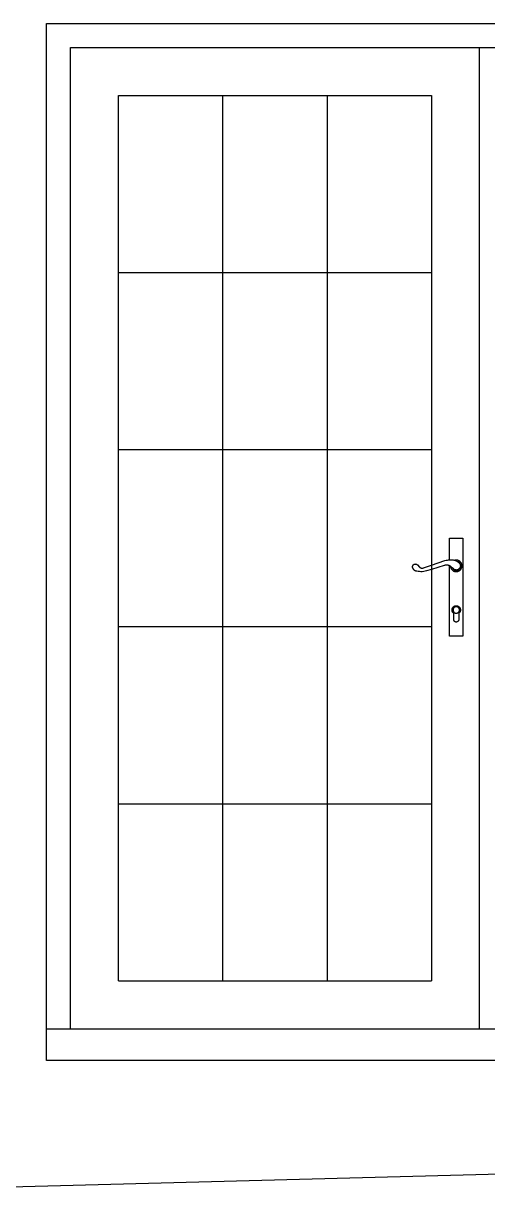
# Model space of a CAD drawing. Extents: x -71730 to 43516, y -8856 to 48457.
# Drawn here: x -69522 to -68555, y 2999 to 5460 of the extents above; entities that cross this region are included whole.
import ezdxf

# ---------------------------------------------------------------- set-up
doc = ezdxf.new("R2010")
doc.units = 0
doc.header["$MEASUREMENT"] = 0
doc.layers.get('0').update_dxf_attribs({"linetype": 'CONTINUOUS'})

msp = doc.modelspace()

# ---------------------------------------------------------------- linework, layer by layer
for p, q in [((-69474.3, 5460.4), (-67669.4, 5460.4)), ((-69474.3, 3362.2), (-69474.3, 5460.4)), ((-69424.3, 5410.4), (-68571.8, 5410.4)), ((-69424.3, 3362.2), (-69424.3, 5410.4)), ((-68571.8, 5410.4), (-67719.4, 5410.4)), ((-68571.8, 5410.4), (-68571.8, 3362.2)), ((-69324.3, 5310.4), (-69106.8, 5310.4)), ((-69324.3, 4940.8), (-69324.3, 5310.4)), ((-69106.8, 5310.4), (-68889.3, 5310.4)), ((-69106.8, 4940.8), (-69106.8, 5310.4)), ((-68889.3, 5310.4), (-68889.3, 4940.8)), ((-68889.3, 5310.4), (-68671.8, 5310.4)), ((-68671.8, 5310.4), (-68671.8, 4940.8)), ((-69324.3, 4571.1), (-69324.3, 4940.8)), ((-69324.3, 4940.8), (-69106.8, 4940.8)), ((-69106.8, 4571.1), (-69106.8, 4940.8)), ((-69106.8, 4940.8), (-68889.3, 4940.8)), ((-68889.3, 4940.8), (-68889.3, 4571.1)), ((-68889.3, 4940.8), (-68671.8, 4940.8)), ((-68671.8, 4940.8), (-68671.8, 4571.1)), ((-69324.3, 4571.1), (-69106.8, 4571.1)), ((-69324.3, 4201.5), (-69324.3, 4571.1)), ((-69106.8, 4571.1), (-68889.3, 4571.1)), ((-69106.8, 4201.5), (-69106.8, 4571.1)), ((-68889.3, 4571.1), (-68889.3, 4201.5)), ((-68889.3, 4571.1), (-68671.8, 4571.1)), ((-68671.8, 4571.1), (-68671.8, 4329.6)), ((-68633.9, 4386.3), (-68605.9, 4386.3)), ((-68633.9, 4341), (-68633.9, 4386.3)), ((-68605.9, 4386.3), (-68605.9, 4181.3)), ((-68708.5, 4331.2), (-68708.2, 4331.4)), ((-68708.2, 4331.4), (-68707.9, 4331.6)), ((-68707.9, 4331.6), (-68707.5, 4331.8)), ((-68707.5, 4331.8), (-68707.1, 4331.9)), ((-68707.1, 4331.9), (-68706.8, 4332)), ((-68706.8, 4332), (-68706.4, 4332.1)), ((-68706.4, 4332.1), (-68706, 4332.2)), ((-68706, 4332.2), (-68705.6, 4332.2)), ((-68705.6, 4332.2), (-68705.2, 4332.3)), ((-68705.2, 4332.3), (-68704.8, 4332.2)), ((-68704.8, 4332.2), (-68704.4, 4332.2)), ((-68704.4, 4332.2), (-68704, 4332.2)), ((-68704, 4332.2), (-68703.6, 4332.1)), ((-68703.6, 4332.1), (-68703.2, 4332)), ((-68703.2, 4332), (-68702.9, 4331.8)), ((-68702.9, 4331.8), (-68702.5, 4331.7)), ((-68702.5, 4331.7), (-68702.2, 4331.5)), ((-68702.2, 4331.5), (-68701.8, 4331.3)), ((-68701.8, 4331.3), (-68701.5, 4331)), ((-68671.8, 4329.6), (-68643.4, 4339.3)), ((-68643.4, 4339.3), (-68640.9, 4340)), ((-68640.9, 4340), (-68638.4, 4340.5)), ((-68638.4, 4340.5), (-68635.8, 4340.8)), ((-68635.8, 4340.8), (-68633.9, 4341)), ((-68633.9, 4341), (-68633.2, 4341)), ((-68633.2, 4341), (-68630.7, 4341)), ((-68630.7, 4341), (-68628.1, 4340.8)), ((-68628.1, 4340.8), (-68626.6, 4340.7)), ((-68626.6, 4340.7), (-68625.2, 4340.4)), ((-68625.2, 4340.4), (-68623.8, 4340.1)), ((-68623.8, 4340.1), (-68622.9, 4339.9)), ((-68622.2, 4340.1), (-68622.9, 4339.9)), ((-68622.9, 4339.9), (-68622.4, 4339.7)), ((-68622.4, 4339.7), (-68621.1, 4339.2)), ((-68621.4, 4340.2), (-68622.2, 4340.1)), ((-68620.6, 4340.3), (-68621.4, 4340.2)), ((-68621.1, 4339.2), (-68619.8, 4338.7)), ((-68619.9, 4340.3), (-68620.6, 4340.3)), ((-68619.1, 4340.3), (-68619.9, 4340.3)), ((-68619.8, 4338.7), (-68618.5, 4338)), ((-68618.3, 4340.2), (-68619.1, 4340.3)), ((-68618.5, 4338), (-68617.3, 4337.2)), ((-68617.5, 4340.1), (-68618.3, 4340.2)), ((-68616.8, 4339.9), (-68617.5, 4340.1)), ((-68617.3, 4337.2), (-68617.1, 4337.1)), ((-68617.1, 4337.1), (-68616.1, 4336.4)), ((-68616.5, 4336.9), (-68617.1, 4337.1)), ((-68616, 4339.7), (-68616.8, 4339.9)), ((-68616, 4336.7), (-68616.5, 4336.9)), ((-68616.1, 4336.4), (-68615, 4335.5)), ((-68615.3, 4339.4), (-68616, 4339.7)), ((-68615.4, 4336.4), (-68616, 4336.7)), ((-68614.9, 4336.1), (-68615.4, 4336.4)), ((-68614.6, 4339.1), (-68615.3, 4339.4)), ((-68615, 4335.5), (-68614, 4334.5)), ((-68614.4, 4335.8), (-68614.9, 4336.1)), ((-68613.9, 4338.7), (-68614.6, 4339.1)), ((-68613.9, 4335.4), (-68614.4, 4335.8)), ((-68614, 4334.5), (-68613.6, 4334.1)), ((-68613.3, 4338.3), (-68613.9, 4338.7)), ((-68613.5, 4335), (-68613.9, 4335.4)), ((-68613.6, 4334.1), (-68613.2, 4333.7)), ((-68613.1, 4334.6), (-68613.5, 4335)), ((-68612.6, 4337.9), (-68613.3, 4338.3)), ((-68613.2, 4333.7), (-68612.8, 4333.2)), ((-68612.7, 4334.1), (-68613.1, 4334.6)), ((-68612.8, 4333.2), (-68612.5, 4332.8)), ((-68612.3, 4333.6), (-68612.7, 4334.1)), ((-68612, 4337.4), (-68612.6, 4337.9)), ((-68612.5, 4332.8), (-68612.2, 4332.3)), ((-68612, 4333.1), (-68612.3, 4333.6)), ((-68612.2, 4332.3), (-68612, 4331.7)), ((-68611.5, 4336.9), (-68612, 4337.4)), ((-68611.7, 4332.6), (-68612, 4333.1)), ((-68612, 4331.7), (-68611.8, 4331.2)), ((-68611.8, 4331.2), (-68611.6, 4330.7)), ((-68611.4, 4332.1), (-68611.7, 4332.6)), ((-68610.9, 4336.3), (-68611.5, 4336.9)), ((-68611.2, 4331.5), (-68611.4, 4332.1)), ((-68611, 4330.9), (-68611.2, 4331.5)), ((-68610.4, 4335.7), (-68610.9, 4336.3)), ((-68610, 4335.1), (-68610.4, 4335.7)), ((-68609.5, 4334.4), (-68610, 4335.1)), ((-68609.2, 4333.8), (-68609.5, 4334.4)), ((-68608.8, 4333.1), (-68609.2, 4333.8)), ((-68608.6, 4332.3), (-68608.8, 4333.1)), ((-68608.3, 4331.6), (-68608.6, 4332.3)), ((-68608.1, 4330.8), (-68608.3, 4331.6)), ((-68711.1, 4326.4), (-68711, 4326.8)), ((-68711.1, 4326), (-68711.1, 4326.4)), ((-68711, 4325.6), (-68711.1, 4326)), ((-68711, 4327.2), (-68710.9, 4327.6)), ((-68711, 4326.8), (-68711, 4327.2)), ((-68711, 4325.2), (-68711, 4325.6)), ((-68710.8, 4324.6), (-68711, 4325.2)), ((-68710.9, 4327.6), (-68710.8, 4328)), ((-68710.8, 4328), (-68710.7, 4328.4)), ((-68710.6, 4323.9), (-68710.8, 4324.6)), ((-68710.7, 4328.4), (-68710.5, 4328.7)), ((-68710.3, 4323.2), (-68710.6, 4323.9)), ((-68710.5, 4328.7), (-68710.4, 4329.1)), ((-68710.4, 4329.1), (-68710.2, 4329.4)), ((-68710, 4322.6), (-68710.3, 4323.2)), ((-68710.2, 4329.4), (-68710, 4329.8)), ((-68710, 4329.8), (-68709.7, 4330.1)), ((-68709.7, 4322), (-68710, 4322.6)), ((-68709.7, 4330.1), (-68709.4, 4330.4)), ((-68709.3, 4321.4), (-68709.7, 4322)), ((-68709.4, 4330.4), (-68709.2, 4330.7)), ((-68708.9, 4320.9), (-68709.3, 4321.4)), ((-68709.2, 4330.7), (-68708.9, 4330.9)), ((-68708.9, 4330.9), (-68708.5, 4331.2)), ((-68708.4, 4320.3), (-68708.9, 4320.9)), ((-68707.9, 4319.8), (-68708.4, 4320.3)), ((-68707.4, 4319.4), (-68707.9, 4319.8)), ((-68706.8, 4318.9), (-68707.4, 4319.4)), ((-68706.3, 4318.5), (-68706.8, 4318.9)), ((-68705.7, 4318.2), (-68706.3, 4318.5)), ((-68705, 4317.9), (-68705.7, 4318.2)), ((-68704.4, 4317.6), (-68705, 4317.9)), ((-68703.7, 4317.4), (-68704.4, 4317.6)), ((-68703, 4317.2), (-68703.7, 4317.4)), ((-68702.3, 4317.1), (-68703, 4317.2)), ((-68699.4, 4316.6), (-68702.3, 4317.1)), ((-68701.5, 4331), (-68701.2, 4330.8)), ((-68701.2, 4330.8), (-68700.9, 4330.5)), ((-68700.9, 4330.5), (-68700.6, 4330.2)), ((-68700.6, 4330.2), (-68696.4, 4325.5)), ((-68696.5, 4316.3), (-68699.4, 4316.6)), ((-68693.6, 4316.1), (-68696.5, 4316.3)), ((-68696.4, 4325.5), (-68696, 4325.2)), ((-68696, 4325.2), (-68695.5, 4324.9)), ((-68695.5, 4324.9), (-68695.1, 4324.6)), ((-68695.1, 4324.6), (-68694.6, 4324.3)), ((-68694.6, 4324.3), (-68694.1, 4324.1)), ((-68694.1, 4324.1), (-68693.6, 4323.9)), ((-68693.6, 4323.9), (-68693.1, 4323.8)), ((-68690.6, 4316.2), (-68693.6, 4316.1)), ((-68693.1, 4323.8), (-68692.6, 4323.6)), ((-68692.6, 4323.6), (-68692.1, 4323.6)), ((-68692.1, 4323.6), (-68691.5, 4323.5)), ((-68691.5, 4323.5), (-68691, 4323.5)), ((-68691, 4323.5), (-68690.5, 4323.5)), ((-68687.7, 4316.5), (-68690.6, 4316.2)), ((-68690.5, 4323.5), (-68689.9, 4323.6)), ((-68689.9, 4323.6), (-68689.4, 4323.6)), ((-68689.4, 4323.6), (-68688.9, 4323.8)), ((-68688.9, 4323.8), (-68688.4, 4323.9)), ((-68688.4, 4323.9), (-68671.8, 4329.6)), ((-68684.7, 4317), (-68687.7, 4316.5)), ((-68681.9, 4317.7), (-68684.7, 4317)), ((-68671.8, 4320.8), (-68681.9, 4317.7)), ((-68671.8, 4329.6), (-68671.8, 4320.8)), ((-68645.1, 4328.9), (-68671.8, 4320.8)), ((-68671.8, 4320.8), (-68671.8, 4201.5)), ((-68644.1, 4329.2), (-68645.1, 4328.9)), ((-68643.1, 4329.5), (-68644.1, 4329.2)), ((-68642.1, 4329.7), (-68643.1, 4329.5)), ((-68641.1, 4329.8), (-68642.1, 4329.7)), ((-68640, 4329.8), (-68641.1, 4329.8)), ((-68639, 4329.8), (-68640, 4329.8)), ((-68638, 4329.7), (-68639, 4329.8)), ((-68636.9, 4329.5), (-68638, 4329.7)), ((-68635.9, 4329.3), (-68636.9, 4329.5)), ((-68634.9, 4329), (-68635.9, 4329.3)), ((-68633.9, 4328.6), (-68634.9, 4329)), ((-68633.9, 4328.6), (-68633.9, 4328.6)), ((-68633, 4328.2), (-68633.9, 4328.6)), ((-68633.9, 4181.3), (-68633.9, 4328.6)), ((-68632.1, 4327.7), (-68633, 4328.2)), ((-68631.8, 4327.6), (-68632.1, 4327.7)), ((-68631.2, 4327.1), (-68631.8, 4327.6)), ((-68631.8, 4327.6), (-68631.8, 4326.8)), ((-68631.8, 4326.8), (-68631.6, 4326)), ((-68631.6, 4326), (-68631.5, 4325.3)), ((-68631.5, 4325.3), (-68631.2, 4324.5)), ((-68628.2, 4324.4), (-68631.2, 4327.1)), ((-68631.2, 4324.5), (-68631, 4323.8)), ((-68631, 4323.8), (-68630.7, 4323.1)), ((-68630.7, 4323.1), (-68630.3, 4322.4)), ((-68630.3, 4322.4), (-68629.9, 4321.7)), ((-68629.9, 4321.7), (-68629.5, 4321.1)), ((-68629.5, 4321.1), (-68629, 4320.5)), ((-68629, 4320.5), (-68628.4, 4319.9)), ((-68628.4, 4319.9), (-68627.9, 4319.4)), ((-68625.6, 4321.9), (-68628.2, 4324.4)), ((-68628.2, 4324.4), (-68628, 4323.9)), ((-68628, 4323.9), (-68627.7, 4323.3)), ((-68627.9, 4319.4), (-68627.3, 4318.9)), ((-68627.7, 4323.3), (-68627.3, 4322.8)), ((-68627.3, 4322.8), (-68627, 4322.4)), ((-68627.3, 4318.9), (-68626.7, 4318.4)), ((-68627, 4322.4), (-68626.5, 4321.9)), ((-68626.7, 4318.4), (-68626, 4318)), ((-68626.5, 4321.9), (-68626.1, 4321.5)), ((-68626.1, 4321.5), (-68625.7, 4321.1)), ((-68626, 4318), (-68625.3, 4317.6)), ((-68625.7, 4321.1), (-68625.2, 4320.7)), ((-68625.1, 4321.5), (-68625.6, 4321.9)), ((-68625.3, 4317.6), (-68624.6, 4317.3)), ((-68625.2, 4320.7), (-68624.7, 4320.4)), ((-68624.7, 4321.2), (-68625.1, 4321.5)), ((-68624.2, 4320.9), (-68624.7, 4321.2)), ((-68624.7, 4320.4), (-68624.2, 4320.1)), ((-68624.6, 4317.3), (-68623.9, 4317)), ((-68623.7, 4320.6), (-68624.2, 4320.9)), ((-68624.2, 4320.1), (-68623.6, 4319.8)), ((-68623.9, 4317), (-68623.2, 4316.8)), ((-68623.2, 4320.4), (-68623.7, 4320.6)), ((-68623.6, 4319.8), (-68623.1, 4319.6)), ((-68622.7, 4320.2), (-68623.2, 4320.4)), ((-68623.2, 4316.8), (-68622.4, 4316.6)), ((-68623.1, 4319.6), (-68622.5, 4319.4)), ((-68622.1, 4320), (-68622.7, 4320.2)), ((-68622.5, 4319.4), (-68621.9, 4319.3)), ((-68622.4, 4316.6), (-68621.7, 4316.4)), ((-68621.6, 4319.9), (-68622.1, 4320)), ((-68621.9, 4319.3), (-68621.3, 4319.2)), ((-68621.7, 4316.4), (-68620.9, 4316.3)), ((-68621, 4319.8), (-68621.6, 4319.9)), ((-68621.3, 4319.2), (-68620.7, 4319.1)), ((-68620.4, 4319.7), (-68621, 4319.8)), ((-68620.9, 4316.3), (-68620.1, 4316.3)), ((-68620.7, 4319.1), (-68620.1, 4319)), ((-68619.9, 4319.7), (-68620.4, 4319.7)), ((-68620.1, 4319), (-68619.5, 4319)), ((-68620.1, 4316.3), (-68619.4, 4316.3)), ((-68619.3, 4319.7), (-68619.9, 4319.7)), ((-68619.5, 4319), (-68618.9, 4319.1)), ((-68619.4, 4316.3), (-68618.6, 4316.4)), ((-68618.7, 4319.8), (-68619.3, 4319.7)), ((-68618.9, 4319.1), (-68618.3, 4319.2)), ((-68618.2, 4319.9), (-68618.7, 4319.8)), ((-68618.6, 4316.4), (-68617.8, 4316.5)), ((-68618.3, 4319.2), (-68617.7, 4319.3)), ((-68617.6, 4320), (-68618.2, 4319.9)), ((-68617.8, 4316.5), (-68617.1, 4316.6)), ((-68617.7, 4319.3), (-68617.1, 4319.4)), ((-68617.1, 4320.2), (-68617.6, 4320)), ((-68616.6, 4320.4), (-68617.1, 4320.2)), ((-68617.1, 4319.4), (-68616.6, 4319.6)), ((-68617.1, 4316.6), (-68616.3, 4316.8)), ((-68616, 4320.6), (-68616.6, 4320.4)), ((-68616.6, 4319.6), (-68616, 4319.9)), ((-68616.3, 4316.8), (-68615.6, 4317.1)), ((-68615.5, 4320.9), (-68616, 4320.6)), ((-68616, 4319.9), (-68615.5, 4320.1)), ((-68615.6, 4317.1), (-68614.9, 4317.4)), ((-68615.1, 4321.2), (-68615.5, 4320.9)), ((-68615.5, 4320.1), (-68614.9, 4320.4)), ((-68614.6, 4321.5), (-68615.1, 4321.2)), ((-68614.9, 4320.4), (-68614.4, 4320.8)), ((-68614.9, 4317.4), (-68614.2, 4317.7)), ((-68614.2, 4321.9), (-68614.6, 4321.5)), ((-68614.4, 4320.8), (-68614, 4321.2)), ((-68613.7, 4322.3), (-68614.2, 4321.9)), ((-68614.2, 4317.7), (-68613.5, 4318.1)), ((-68614, 4321.2), (-68613.5, 4321.5)), ((-68613.4, 4322.7), (-68613.7, 4322.3)), ((-68613.5, 4321.5), (-68613.1, 4322)), ((-68613.5, 4318.1), (-68612.9, 4318.5)), ((-68613, 4323.1), (-68613.4, 4322.7)), ((-68613.1, 4322), (-68612.7, 4322.4)), ((-68612.7, 4323.6), (-68613, 4323.1)), ((-68612.9, 4318.5), (-68612.2, 4319)), ((-68612.4, 4324.1), (-68612.7, 4323.6)), ((-68612.7, 4322.4), (-68612.3, 4322.9)), ((-68612.1, 4324.6), (-68612.4, 4324.1)), ((-68612.3, 4322.9), (-68612, 4323.4)), ((-68612.2, 4319), (-68611.7, 4319.5)), ((-68611.9, 4325.1), (-68612.1, 4324.6)), ((-68612, 4323.4), (-68611.7, 4323.9)), ((-68611.7, 4325.6), (-68611.9, 4325.1)), ((-68611.5, 4326.2), (-68611.7, 4325.6)), ((-68611.7, 4323.9), (-68611.4, 4324.5)), ((-68611.7, 4319.5), (-68611.1, 4320.1)), ((-68611.6, 4330.7), (-68611.5, 4330.1)), ((-68611.5, 4330.1), (-68611.4, 4329.6)), ((-68611.4, 4326.7), (-68611.5, 4326.2)), ((-68611.4, 4329.6), (-68611.3, 4329)), ((-68611.3, 4327.3), (-68611.4, 4326.7)), ((-68611.4, 4324.5), (-68611.2, 4325)), ((-68611.3, 4329), (-68611.3, 4328.4)), ((-68611.3, 4328.4), (-68611.3, 4327.9)), ((-68611.3, 4327.9), (-68611.3, 4327.3)), ((-68611.2, 4325), (-68611, 4325.6)), ((-68611.1, 4320.1), (-68610.6, 4320.7)), ((-68610.8, 4330.4), (-68611, 4330.9)), ((-68611, 4325.6), (-68610.8, 4326.2)), ((-68610.7, 4329.8), (-68610.8, 4330.4)), ((-68610.8, 4326.2), (-68610.7, 4326.8)), ((-68610.6, 4329.2), (-68610.7, 4329.8)), ((-68610.7, 4326.8), (-68610.6, 4327.4)), ((-68610.6, 4328.6), (-68610.6, 4329.2)), ((-68610.6, 4328), (-68610.6, 4328.6)), ((-68610.6, 4327.4), (-68610.6, 4328)), ((-68610.6, 4320.7), (-68610.1, 4321.3)), ((-68610.1, 4321.3), (-68609.7, 4321.9)), ((-68609.7, 4321.9), (-68609.3, 4322.6)), ((-68609.3, 4322.6), (-68609, 4323.3)), ((-68609, 4323.3), (-68608.7, 4324)), ((-68608.7, 4324), (-68608.4, 4324.7)), ((-68608.4, 4324.7), (-68608.2, 4325.5)), ((-68608.2, 4325.5), (-68608, 4326.2)), ((-68608, 4330.1), (-68608.1, 4330.8)), ((-68607.9, 4329.3), (-68608, 4330.1)), ((-68608, 4326.2), (-68607.9, 4327)), ((-68607.9, 4328.5), (-68607.9, 4329.3)), ((-68607.9, 4327.8), (-68607.9, 4328.5)), ((-68607.9, 4327), (-68607.9, 4327.8)), ((-68628.6, 4236.8), (-68628.5, 4237.4)), ((-68628.6, 4236.2), (-68628.6, 4236.8)), ((-68628.6, 4235.7), (-68628.6, 4236.2)), ((-68628.5, 4235.1), (-68628.6, 4235.7)), ((-68628.5, 4237.4), (-68628.4, 4237.9)), ((-68628.4, 4234.5), (-68628.5, 4235.1)), ((-68628.4, 4237.9), (-68628.3, 4238.5)), ((-68628.3, 4234), (-68628.4, 4234.5)), ((-68628.3, 4238.5), (-68628.2, 4239.1)), ((-68628.1, 4233.4), (-68628.3, 4234)), ((-68628.2, 4239.1), (-68628, 4239.6)), ((-68627.9, 4232.9), (-68628.1, 4233.4)), ((-68628, 4239.6), (-68627.7, 4240.1)), ((-68627.7, 4232.4), (-68627.9, 4232.9)), ((-68627.7, 4240.1), (-68627.5, 4240.6)), ((-68627.5, 4240.6), (-68627.1, 4241.1)), ((-68627.1, 4241.1), (-68626.8, 4241.6)), ((-68626.8, 4241.6), (-68626.5, 4242)), ((-68626.5, 4237.2), (-68626.6, 4236.7)), ((-68626.6, 4236.7), (-68626.6, 4236.3)), ((-68626.6, 4236.3), (-68626.6, 4235.9)), ((-68626.6, 4235.9), (-68626.5, 4235.4)), ((-68626.5, 4242), (-68626.1, 4242.5)), ((-68626.4, 4238), (-68626.5, 4237.6)), ((-68626.5, 4237.6), (-68626.5, 4237.2)), ((-68626.5, 4235.4), (-68626.5, 4235)), ((-68626.5, 4235), (-68626.4, 4234.5)), ((-68626.2, 4238.5), (-68626.4, 4238)), ((-68626.4, 4234.5), (-68626.2, 4234.1)), ((-68626.1, 4238.9), (-68626.2, 4238.5)), ((-68626.2, 4234.1), (-68626.1, 4233.7)), ((-68626.1, 4242.5), (-68625.6, 4242.9)), ((-68625.9, 4239.3), (-68626.1, 4238.9)), ((-68626.1, 4233.7), (-68625.9, 4233.3)), ((-68625.7, 4239.7), (-68625.9, 4239.3)), ((-68625.9, 4233.3), (-68625.7, 4232.9)), ((-68625.5, 4240), (-68625.7, 4239.7)), ((-68625.7, 4232.9), (-68625.5, 4232.5)), ((-68625.6, 4242.9), (-68625.2, 4243.2)), ((-68625.2, 4240.4), (-68625.5, 4240)), ((-68625.2, 4243.2), (-68624.7, 4243.6)), ((-68624.9, 4240.7), (-68625.2, 4240.4)), ((-68624.6, 4241.1), (-68624.9, 4240.7)), ((-68624.7, 4243.6), (-68624.2, 4243.9)), ((-68624.3, 4241.4), (-68624.6, 4241.1)), ((-68624, 4241.6), (-68624.3, 4241.4)), ((-68624.2, 4243.9), (-68623.7, 4244.1)), ((-68623.6, 4241.9), (-68624, 4241.6)), ((-68623.7, 4244.1), (-68623.2, 4244.4)), ((-68623.2, 4242.1), (-68623.6, 4241.9)), ((-68623.2, 4244.4), (-68622.7, 4244.6)), ((-68622.8, 4242.3), (-68623.2, 4242.1)), ((-68622.4, 4242.5), (-68622.8, 4242.3)), ((-68622.7, 4244.6), (-68622.1, 4244.7)), ((-68622, 4242.7), (-68622.4, 4242.5)), ((-68622.1, 4244.7), (-68621.6, 4244.9)), ((-68621.6, 4242.8), (-68622, 4242.7)), ((-68621.6, 4244.9), (-68621, 4245)), ((-68621.2, 4242.9), (-68621.6, 4242.8)), ((-68620.7, 4243), (-68621.2, 4242.9)), ((-68621, 4245), (-68620.4, 4245)), ((-68620.3, 4243), (-68620.7, 4243)), ((-68620.4, 4245), (-68619.9, 4245)), ((-68619.9, 4243), (-68620.3, 4243)), ((-68619.9, 4245), (-68619.3, 4245)), ((-68619.4, 4243), (-68619.9, 4243)), ((-68619, 4243), (-68619.4, 4243)), ((-68619.3, 4245), (-68618.7, 4245)), ((-68618.5, 4242.9), (-68619, 4243)), ((-68618.7, 4245), (-68618.1, 4244.9)), ((-68618.1, 4242.8), (-68618.5, 4242.9)), ((-68618.1, 4244.9), (-68617.6, 4244.7)), ((-68617.7, 4242.7), (-68618.1, 4242.8)), ((-68617.3, 4242.5), (-68617.7, 4242.7)), ((-68617.6, 4244.7), (-68617, 4244.6)), ((-68616.9, 4242.3), (-68617.3, 4242.5)), ((-68617, 4244.6), (-68616.5, 4244.4)), ((-68616.5, 4242.1), (-68616.9, 4242.3)), ((-68616.5, 4244.4), (-68616, 4244.1)), ((-68616.1, 4241.9), (-68616.5, 4242.1)), ((-68615.7, 4241.6), (-68616.1, 4241.9)), ((-68616, 4244.1), (-68615.5, 4243.9)), ((-68615.4, 4241.4), (-68615.7, 4241.6)), ((-68615.5, 4243.9), (-68615, 4243.6)), ((-68615.1, 4241.1), (-68615.4, 4241.4)), ((-68614.8, 4240.7), (-68615.1, 4241.1)), ((-68615, 4243.6), (-68614.5, 4243.2)), ((-68614.5, 4240.4), (-68614.8, 4240.7)), ((-68614.5, 4243.2), (-68614.1, 4242.9)), ((-68614.2, 4240), (-68614.5, 4240.4)), ((-68614, 4239.7), (-68614.2, 4240)), ((-68614.2, 4232.5), (-68614, 4232.9)), ((-68614.1, 4242.9), (-68613.6, 4242.5)), ((-68613.8, 4239.3), (-68614, 4239.7)), ((-68614, 4232.9), (-68613.8, 4233.3)), ((-68613.6, 4238.9), (-68613.8, 4239.3)), ((-68613.8, 4233.3), (-68613.6, 4233.7)), ((-68613.6, 4242.5), (-68613.3, 4242)), ((-68613.5, 4238.5), (-68613.6, 4238.9)), ((-68613.6, 4233.7), (-68613.5, 4234.1)), ((-68613.3, 4238), (-68613.5, 4238.5)), ((-68613.5, 4234.1), (-68613.3, 4234.5)), ((-68613.3, 4242), (-68612.9, 4241.6)), ((-68613.2, 4237.6), (-68613.3, 4238)), ((-68613.3, 4234.5), (-68613.2, 4235)), ((-68613.2, 4237.2), (-68613.2, 4237.6)), ((-68613.1, 4236.7), (-68613.2, 4237.2)), ((-68613.2, 4235.4), (-68613.1, 4235.9)), ((-68613.2, 4235), (-68613.2, 4235.4)), ((-68613.1, 4236.3), (-68613.1, 4236.7)), ((-68613.1, 4235.9), (-68613.1, 4236.3)), ((-68612.9, 4241.6), (-68612.6, 4241.1)), ((-68612.6, 4241.1), (-68612.3, 4240.6)), ((-68612.3, 4240.6), (-68612, 4240.1)), ((-68612, 4240.1), (-68611.8, 4239.6)), ((-68611.8, 4232.9), (-68612, 4232.4)), ((-68611.8, 4239.6), (-68611.6, 4239.1)), ((-68611.6, 4233.4), (-68611.8, 4232.9)), ((-68611.6, 4239.1), (-68611.4, 4238.5)), ((-68611.4, 4234), (-68611.6, 4233.4)), ((-68611.4, 4238.5), (-68611.3, 4237.9)), ((-68611.3, 4234.5), (-68611.4, 4234)), ((-68611.3, 4237.9), (-68611.2, 4237.4)), ((-68611.2, 4235.1), (-68611.3, 4234.5)), ((-68611.2, 4237.4), (-68611.1, 4236.8)), ((-68611.1, 4235.7), (-68611.2, 4235.1)), ((-68611.1, 4236.8), (-68611.1, 4236.2)), ((-68611.1, 4236.2), (-68611.1, 4235.7)), ((-68627.4, 4231.8), (-68627.7, 4232.4)), ((-68627.1, 4231.4), (-68627.4, 4231.8)), ((-68626.7, 4230.9), (-68627.1, 4231.4)), ((-68626.4, 4230.5), (-68626.7, 4230.9)), ((-68626, 4230), (-68626.4, 4230.5)), ((-68625.6, 4229.7), (-68626, 4230)), ((-68625.1, 4229.3), (-68625.6, 4229.7)), ((-68625.5, 4232.5), (-68625.2, 4232.2)), ((-68625.2, 4232.2), (-68624.9, 4231.8)), ((-68625.1, 4216.3), (-68625.1, 4229.3)), ((-68625.1, 4215.9), (-68625.1, 4216.3)), ((-68625.1, 4215.6), (-68625.1, 4215.9)), ((-68625, 4215.3), (-68625.1, 4215.6)), ((-68624.9, 4214.9), (-68625, 4215.3)), ((-68624.9, 4231.8), (-68624.6, 4231.5)), ((-68624.8, 4214.6), (-68624.9, 4214.9)), ((-68624.7, 4214.3), (-68624.8, 4214.6)), ((-68624.6, 4214), (-68624.7, 4214.3)), ((-68624.6, 4231.5), (-68624.3, 4231.2)), ((-68624.4, 4213.7), (-68624.6, 4214)), ((-68624.2, 4213.4), (-68624.4, 4213.7)), ((-68624.3, 4231.2), (-68624, 4230.9)), ((-68624, 4213.1), (-68624.2, 4213.4)), ((-68624, 4230.9), (-68623.6, 4230.7)), ((-68623.8, 4212.8), (-68624, 4213.1)), ((-68623.6, 4212.6), (-68623.8, 4212.8)), ((-68623.6, 4230.7), (-68623.2, 4230.4)), ((-68623.3, 4212.3), (-68623.6, 4212.6)), ((-68623, 4212.1), (-68623.3, 4212.3)), ((-68623.2, 4230.4), (-68622.8, 4230.2)), ((-68622.8, 4211.9), (-68623, 4212.1)), ((-68622.8, 4230.2), (-68622.4, 4230.1)), ((-68622.5, 4211.7), (-68622.8, 4211.9)), ((-68622.2, 4211.6), (-68622.5, 4211.7)), ((-68622.4, 4230.1), (-68622, 4229.9)), ((-68621.9, 4211.4), (-68622.2, 4211.6)), ((-68622, 4229.9), (-68621.6, 4229.8)), ((-68621.5, 4211.3), (-68621.9, 4211.4)), ((-68621.6, 4229.8), (-68621.2, 4229.7)), ((-68621.2, 4211.2), (-68621.5, 4211.3)), ((-68621.2, 4229.7), (-68620.7, 4229.6)), ((-68620.9, 4211.1), (-68621.2, 4211.2)), ((-68620.5, 4211.1), (-68620.9, 4211.1)), ((-68620.7, 4229.6), (-68620.3, 4229.6)), ((-68620.2, 4211.1), (-68620.5, 4211.1)), ((-68620.3, 4229.6), (-68619.9, 4229.5)), ((-68619.9, 4211), (-68620.2, 4211.1)), ((-68619.9, 4229.5), (-68619.4, 4229.6)), ((-68619.5, 4211.1), (-68619.9, 4211)), ((-68619.2, 4211.1), (-68619.5, 4211.1)), ((-68619.4, 4229.6), (-68619, 4229.6)), ((-68618.8, 4211.1), (-68619.2, 4211.1)), ((-68619, 4229.6), (-68618.5, 4229.7)), ((-68618.5, 4211.2), (-68618.8, 4211.1)), ((-68618.5, 4229.7), (-68618.1, 4229.8)), ((-68618.2, 4211.3), (-68618.5, 4211.2)), ((-68617.8, 4211.4), (-68618.2, 4211.3)), ((-68618.1, 4229.8), (-68617.7, 4229.9)), ((-68617.5, 4211.6), (-68617.8, 4211.4)), ((-68617.7, 4229.9), (-68617.3, 4230.1)), ((-68617.2, 4211.7), (-68617.5, 4211.6)), ((-68617.3, 4230.1), (-68616.9, 4230.2)), ((-68616.9, 4211.9), (-68617.2, 4211.7)), ((-68616.9, 4230.2), (-68616.5, 4230.4)), ((-68616.7, 4212.1), (-68616.9, 4211.9)), ((-68616.4, 4212.3), (-68616.7, 4212.1)), ((-68616.5, 4230.4), (-68616.1, 4230.7)), ((-68616.1, 4212.6), (-68616.4, 4212.3)), ((-68616.1, 4230.7), (-68615.7, 4230.9)), ((-68615.9, 4212.8), (-68616.1, 4212.6)), ((-68615.7, 4213.1), (-68615.9, 4212.8)), ((-68615.7, 4230.9), (-68615.4, 4231.2)), ((-68615.5, 4213.4), (-68615.7, 4213.1)), ((-68615.3, 4213.7), (-68615.5, 4213.4)), ((-68615.4, 4231.2), (-68615.1, 4231.5)), ((-68615.1, 4214), (-68615.3, 4213.7)), ((-68615.1, 4231.5), (-68614.8, 4231.8)), ((-68615, 4214.3), (-68615.1, 4214)), ((-68614.9, 4214.6), (-68615, 4214.3)), ((-68614.8, 4214.9), (-68614.9, 4214.6)), ((-68614.8, 4231.8), (-68614.5, 4232.2)), ((-68614.7, 4215.3), (-68614.8, 4214.9)), ((-68614.6, 4215.6), (-68614.7, 4215.3)), ((-68614.2, 4229.7), (-68614.6, 4229.3)), ((-68614.6, 4229.3), (-68614.6, 4216.3)), ((-68614.6, 4216.3), (-68614.6, 4215.9)), ((-68614.6, 4215.9), (-68614.6, 4215.6)), ((-68614.5, 4232.2), (-68614.2, 4232.5)), ((-68613.7, 4230), (-68614.2, 4229.7)), ((-68613.3, 4230.5), (-68613.7, 4230)), ((-68613, 4230.9), (-68613.3, 4230.5)), ((-68612.6, 4231.4), (-68613, 4230.9)), ((-68612.3, 4231.8), (-68612.6, 4231.4)), ((-68612, 4232.4), (-68612.3, 4231.8)), ((-69324.3, 4201.5), (-69106.8, 4201.5)), ((-69324.3, 3831.8), (-69324.3, 4201.5)), ((-69106.8, 3831.8), (-69106.8, 4201.5)), ((-69106.8, 4201.5), (-68889.3, 4201.5)), ((-68889.3, 4201.5), (-68889.3, 3831.8)), ((-68889.3, 4201.5), (-68671.8, 4201.5)), ((-68671.8, 4201.5), (-68671.8, 3831.8)), ((-68605.9, 4181.3), (-68633.9, 4181.3)), ((-69324.3, 3462.2), (-69324.3, 3831.8)), ((-69324.3, 3831.8), (-69106.8, 3831.8)), ((-69106.8, 3462.2), (-69106.8, 3831.8)), ((-69106.8, 3831.8), (-68889.3, 3831.8)), ((-68889.3, 3831.8), (-68671.8, 3831.8)), ((-68889.3, 3831.8), (-68889.3, 3462.2)), ((-68671.8, 3831.8), (-68671.8, 3462.2)), ((-69324.3, 3462.2), (-69106.8, 3462.2)), ((-69106.8, 3462.2), (-68889.3, 3462.2)), ((-68889.3, 3462.2), (-68671.8, 3462.2)), ((-69474.3, 3295.5), (-69474.3, 3362.2)), ((-69474.3, 3362.2), (-69424.3, 3362.2)), ((-69424.3, 3362.2), (-68571.8, 3362.2)), ((-68571.8, 3362.2), (-67719.4, 3362.2)), ((-67669.4, 3295.5), (-69474.3, 3295.5)), ((-70767.9, 2999.5), (-64917.9, 3154.8))]:
    msp.add_line(p, q)

doc.saveas('drawing.dxf')
